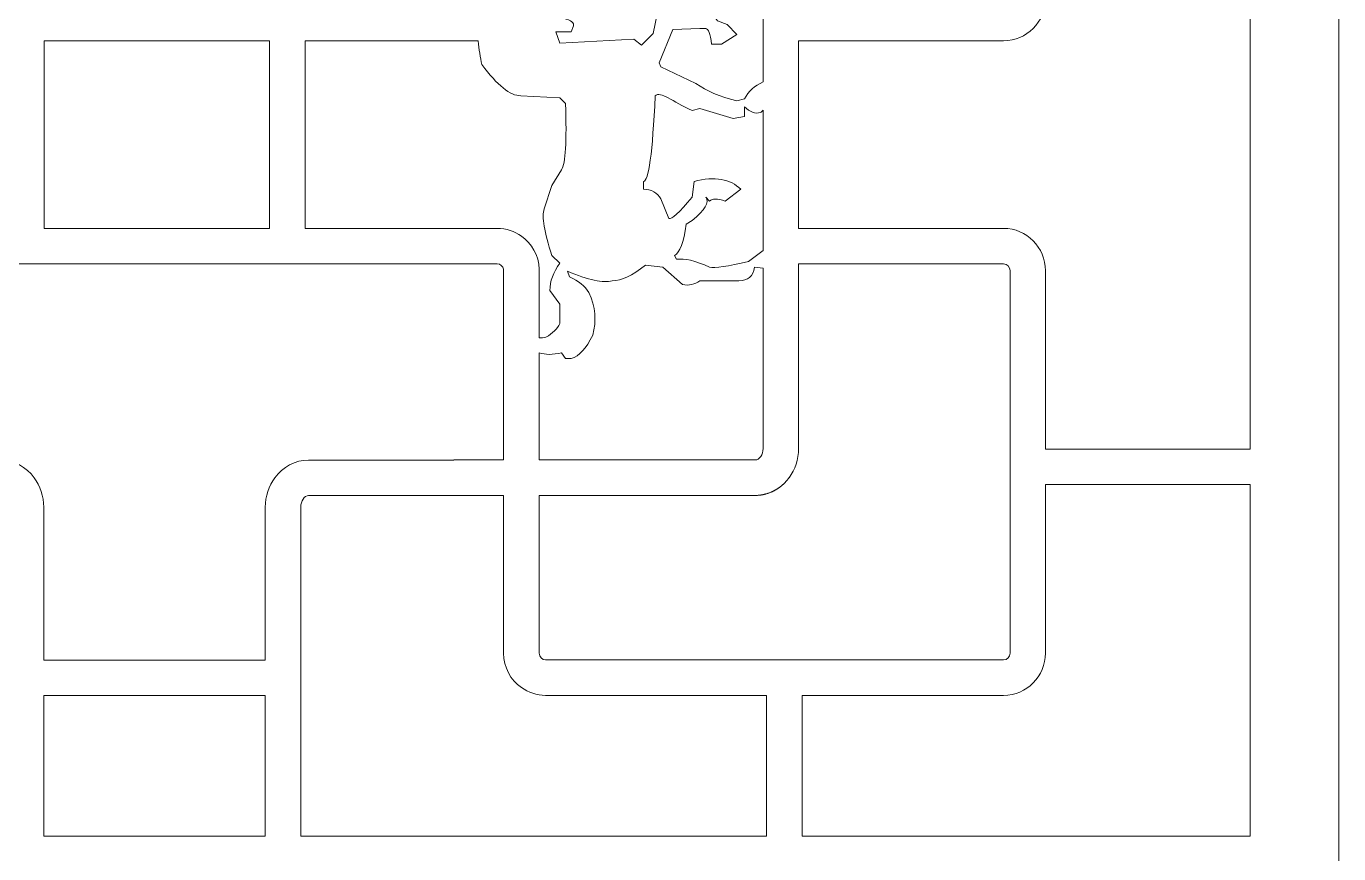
# Model space of a CAD drawing. Header units: centimetres. Extents: x -9.6 to 1.4, y -6.1 to 11.9.
# Drawn here: x -7.516 to -4.867, y -0.022 to 1.649 of the extents above; entities that cross this region are included whole.
import ezdxf

# ---------------------------------------------------------------- set-up
doc = ezdxf.new("R2010")
doc.units = ezdxf.units.CM
doc.header["$MEASUREMENT"] = 0
doc.layers.add('layer 1', color=7, linetype='Continuous')

msp = doc.modelspace()

# ---------------------------------------------------------------- linework, layer by layer
at = {"layer": 'layer 1', "color": 177, "lineweight": 9}
for points, knots in [([(-9.6444, -6.05124), (-9.6444, -6.05124), (-9.6444, 11.92325), (-9.6444, 11.92325), (-9.6444, 11.92325), (-9.6444, 11.92325), (-4.86713, 11.92325), (-4.86713, 11.92325), (-4.86713, 11.92325), (-4.86713, 11.92325), (-4.86713, -6.05124), (-4.86713, -6.05124), (-4.86713, -6.05124), (-4.86713, -6.05124), (-9.6444, -6.05124), (-9.6444, -6.05124)], [0, 0, 0, 0, 0.2, 0.2, 0.2, 0.2, 0.4, 0.4, 0.4, 0.4, 0.6, 0.6, 0.6, 0.6, 1, 1, 1, 1]), ([(-6.48106, 1.702), (-6.48106, 1.702), (-6.4436, 1.70516), (-6.4436, 1.70516), (-6.4436, 1.70516), (-6.4436, 1.70516), (-6.40829, 1.6972), (-6.40829, 1.6972), (-6.40829, 1.6972), (-6.40829, 1.6972), (-6.40418, 1.68937), (-6.40418, 1.68937), (-6.40418, 1.68937), (-6.40418, 1.68937), (-6.43166, 1.66561), (-6.43166, 1.66561), (-6.43166, 1.66561), (-6.41612, 1.66061), (-6.40958, 1.65547), (-6.41201, 1.65021), (-6.41201, 1.65021), (-6.41201, 1.65021), (-6.41625, 1.63814), (-6.41625, 1.63814), (-6.41625, 1.63814), (-6.41625, 1.63814), (-6.44745, 1.63814), (-6.44745, 1.63814), (-6.44745, 1.63814), (-6.44745, 1.63814), (-6.43949, 1.61477), (-6.43949, 1.61477), (-6.43949, 1.61477), (-6.43949, 1.61477), (-6.29016, 1.62273), (-6.29016, 1.62273), (-6.29016, 1.62273), (-6.29016, 1.62273), (-6.27476, 1.61066), (-6.27476, 1.61066), (-6.27476, 1.61066), (-6.27476, 1.61066), (-6.251, 1.63441), (-6.251, 1.63441), (-6.251, 1.63441), (-6.251, 1.63441), (-6.24317, 1.67358), (-6.24317, 1.67358), (-6.24317, 1.67358), (-6.24317, 1.67358), (-6.20362, 1.67358), (-6.20362, 1.67358), (-6.20362, 1.67358), (-6.20362, 1.67358), (-6.133, 1.67595), (-6.133, 1.67595), (-6.133, 1.67595), (-6.133, 1.67595), (-6.12132, 1.66016), (-6.12132, 1.66016), (-6.12132, 1.66016), (-6.12132, 1.66016), (-6.10167, 1.65258), (-6.10167, 1.65258), (-6.10167, 1.65258), (-6.10167, 1.65258), (-6.08216, 1.63268), (-6.08216, 1.63268), (-6.08216, 1.63268), (-6.08216, 1.63268), (-6.11336, 1.61304), (-6.11336, 1.61304), (-6.11336, 1.61304), (-6.11336, 1.61304), (-6.133, 1.61304), (-6.133, 1.61304), (-6.133, 1.61304), (-6.1357, 1.6341), (-6.13968, 1.64462), (-6.14495, 1.64462), (-6.14495, 1.64462), (-6.14495, 1.64462), (-6.15663, 1.64462), (-6.15663, 1.64462), (-6.15663, 1.64462), (-6.15663, 1.64462), (-6.21158, 1.64225), (-6.21158, 1.64225), (-6.21158, 1.64225), (-6.21158, 1.64225), (-6.23906, 1.57535), (-6.23906, 1.57535), (-6.23906, 1.57535), (-6.23906, 1.57535), (-6.23521, 1.56739), (-6.23521, 1.56739), (-6.23521, 1.56739), (-6.23521, 1.56739), (-6.16459, 1.53368), (-6.16459, 1.53368), (-6.16459, 1.53368), (-6.14353, 1.51815), (-6.11606, 1.50633), (-6.08216, 1.49837), (-6.08216, 1.49837), (-6.08216, 1.49837), (-6.06637, 1.50248), (-6.06637, 1.50248), (-6.06637, 1.50248), (-6.05862, 1.5176), (-6.04628, 1.52907), (-6.02913, 1.5369), (-6.02913, 1.5369), (-6.02913, 1.5369), (-6.02913, 2.02764), (-6.02913, 2.02764), (-6.02913, 2.02764), (-6.02913, 2.04046), (-6.03618, 2.05095), (-6.04479, 2.05095), (-6.04479, 2.05095), (-6.04479, 2.05095), (-6.48095, 2.05095), (-6.48095, 2.05095), (-6.48095, 2.05095), (-6.48095, 2.05095), (-6.48095, 1.88488), (-6.48095, 1.88488), (-6.48095, 1.88488), (-6.48095, 1.88488), (-6.481, 1.88488), (-6.481, 1.88488), (-6.481, 1.88488), (-6.481, 1.88488), (-6.481, 1.70496), (-6.481, 1.70496), (-6.481, 1.70496), (-6.481, 1.70398), (-6.48102, 1.70299), (-6.48106, 1.702)], [0, 0, 0, 0, 0.0277778, 0.0277778, 0.0277778, 0.0277778, 0.0555556, 0.0555556, 0.0555556, 0.0555556, 0.0833333, 0.0833333, 0.0833333, 0.0833333, 0.1111111, 0.1111111, 0.1111111, 0.1111111, 0.1388889, 0.1388889, 0.1388889, 0.1388889, 0.1666667, 0.1666667, 0.1666667, 0.1666667, 0.1944444, 0.1944444, 0.1944444, 0.1944444, 0.2222222, 0.2222222, 0.2222222, 0.2222222, 0.25, 0.25, 0.25, 0.25, 0.2777778, 0.2777778, 0.2777778, 0.2777778, 0.3055556, 0.3055556, 0.3055556, 0.3055556, 0.3333333, 0.3333333, 0.3333333, 0.3333333, 0.3611111, 0.3611111, 0.3611111, 0.3611111, 0.3888889, 0.3888889, 0.3888889, 0.3888889, 0.4166667, 0.4166667, 0.4166667, 0.4166667, 0.4444444, 0.4444444, 0.4444444, 0.4444444, 0.4722222, 0.4722222, 0.4722222, 0.4722222, 0.5, 0.5, 0.5, 0.5, 0.5277778, 0.5277778, 0.5277778, 0.5277778, 0.5555556, 0.5555556, 0.5555556, 0.5555556, 0.5833333, 0.5833333, 0.5833333, 0.5833333, 0.6111111, 0.6111111, 0.6111111, 0.6111111, 0.6388889, 0.6388889, 0.6388889, 0.6388889, 0.6666667, 0.6666667, 0.6666667, 0.6666667, 0.6944444, 0.6944444, 0.6944444, 0.6944444, 0.7222222, 0.7222222, 0.7222222, 0.7222222, 0.75, 0.75, 0.75, 0.75, 0.7777778, 0.7777778, 0.7777778, 0.7777778, 0.8055556, 0.8055556, 0.8055556, 0.8055556, 0.8333333, 0.8333333, 0.8333333, 0.8333333, 0.8611111, 0.8611111, 0.8611111, 0.8611111, 0.8888889, 0.8888889, 0.8888889, 0.8888889, 0.9166667, 0.9166667, 0.9166667, 0.9166667, 0.9444444, 0.9444444, 0.9444444, 0.9444444, 1, 1, 1, 1]), ([(-5.04627, 2.05289), (-5.04627, 2.05289), (-5.45904, 2.05289), (-5.45904, 2.05289), (-5.45904, 2.05289), (-5.45904, 2.05289), (-5.45904, 1.70496), (-5.45904, 1.70496), (-5.45904, 1.70496), (-5.45904, 1.65803), (-5.49708, 1.61963), (-5.54359, 1.61963), (-5.54359, 1.61963), (-5.54359, 1.61963), (-5.95747, 1.61963), (-5.95747, 1.61963), (-5.95747, 1.61963), (-5.95747, 1.61963), (-5.95747, 1.24097), (-5.95747, 1.24097), (-5.95747, 1.24097), (-5.95747, 1.24097), (-5.54359, 1.24097), (-5.54359, 1.24097), (-5.54359, 1.24097), (-5.49709, 1.24097), (-5.45904, 1.20257), (-5.45904, 1.15563), (-5.45904, 1.15563), (-5.45904, 1.15563), (-5.45904, 0.7952), (-5.45904, 0.7952), (-5.45904, 0.7952), (-5.45904, 0.7952), (-5.04627, 0.7952), (-5.04627, 0.7952), (-5.04627, 0.7952), (-5.04627, 0.7952), (-5.04627, 2.05289), (-5.04627, 2.05289)], [0, 0, 0, 0, 0.0909091, 0.0909091, 0.0909091, 0.0909091, 0.1818182, 0.1818182, 0.1818182, 0.1818182, 0.2727273, 0.2727273, 0.2727273, 0.2727273, 0.3636364, 0.3636364, 0.3636364, 0.3636364, 0.4545455, 0.4545455, 0.4545455, 0.4545455, 0.5454545, 0.5454545, 0.5454545, 0.5454545, 0.6363636, 0.6363636, 0.6363636, 0.6363636, 0.7272727, 0.7272727, 0.7272727, 0.7272727, 0.8181818, 0.8181818, 0.8181818, 0.8181818, 1, 1, 1, 1]), ([(-7.48005, 1.61963), (-7.48005, 1.61963), (-7.48005, 1.24097), (-7.48005, 1.24097), (-7.48005, 1.24097), (-7.48005, 1.24097), (-7.02508, 1.24097), (-7.02508, 1.24097), (-7.02508, 1.24097), (-7.02508, 1.24097), (-7.02508, 1.61963), (-7.02508, 1.61963), (-7.02508, 1.61963), (-7.02508, 1.61963), (-7.48005, 1.61963), (-7.48005, 1.61963)], [0, 0, 0, 0, 0.2, 0.2, 0.2, 0.2, 0.4, 0.4, 0.4, 0.4, 0.6, 0.6, 0.6, 0.6, 1, 1, 1, 1]), ([(-6.481, 1.01984), (-6.47665, 1.01954), (-6.4721, 1.01998), (-6.46735, 1.02118), (-6.46735, 1.02118), (-6.454, 1.02901), (-6.44476, 1.03813), (-6.43949, 1.04866), (-6.43949, 1.04866), (-6.43949, 1.04866), (-6.43949, 1.08782), (-6.43949, 1.08782), (-6.43949, 1.08782), (-6.43949, 1.08782), (-6.45939, 1.11568), (-6.45939, 1.11568), (-6.45939, 1.11568), (-6.45939, 1.13392), (-6.45284, 1.15228), (-6.43949, 1.17064), (-6.43949, 1.17064), (-6.43949, 1.17064), (-6.45528, 1.18643), (-6.45528, 1.18643), (-6.45528, 1.18643), (-6.47108, 1.23355), (-6.47634, 1.26488), (-6.47108, 1.28042), (-6.47108, 1.28042), (-6.47108, 1.28042), (-6.45528, 1.3278), (-6.45528, 1.3278), (-6.45528, 1.3278), (-6.45528, 1.3278), (-6.43577, 1.359), (-6.43577, 1.359), (-6.43577, 1.359), (-6.42794, 1.37235), (-6.42537, 1.41691), (-6.42781, 1.49292), (-6.42781, 1.49292), (-6.42781, 1.49292), (-6.43949, 1.5046), (-6.43949, 1.5046), (-6.43949, 1.5046), (-6.43949, 1.5046), (-6.5182, 1.50871), (-6.5182, 1.50871), (-6.5182, 1.50871), (-6.53926, 1.50871), (-6.56545, 1.52964), (-6.59678, 1.57163), (-6.59678, 1.57163), (-6.59998, 1.58635), (-6.60256, 1.60235), (-6.6045, 1.61963), (-6.6045, 1.61963), (-6.6045, 1.61963), (-6.95343, 1.61963), (-6.95343, 1.61963), (-6.95343, 1.61963), (-6.95343, 1.61963), (-6.95343, 1.24097), (-6.95343, 1.24097), (-6.95343, 1.24097), (-6.95343, 1.24097), (-6.56555, 1.24097), (-6.56555, 1.24097), (-6.56555, 1.24097), (-6.54753, 1.24097), (-6.53078, 1.2352), (-6.51702, 1.22539), (-6.51702, 1.22539), (-6.51702, 1.22539), (-6.51698, 1.22542), (-6.51698, 1.22542), (-6.51698, 1.22542), (-6.49604, 1.21053), (-6.48203, 1.1863), (-6.481, 1.15888), (-6.481, 1.15888), (-6.481, 1.15888), (-6.48106, 1.15862), (-6.48106, 1.15862), (-6.48106, 1.15862), (-6.48102, 1.15763), (-6.481, 1.15663), (-6.481, 1.15563), (-6.481, 1.15563), (-6.481, 1.15563), (-6.481, 1.01984), (-6.481, 1.01984)], [0, 0, 0, 0, 0.0416667, 0.0416667, 0.0416667, 0.0416667, 0.0833333, 0.0833333, 0.0833333, 0.0833333, 0.125, 0.125, 0.125, 0.125, 0.1666667, 0.1666667, 0.1666667, 0.1666667, 0.2083333, 0.2083333, 0.2083333, 0.2083333, 0.25, 0.25, 0.25, 0.25, 0.2916667, 0.2916667, 0.2916667, 0.2916667, 0.3333333, 0.3333333, 0.3333333, 0.3333333, 0.375, 0.375, 0.375, 0.375, 0.4166667, 0.4166667, 0.4166667, 0.4166667, 0.4583333, 0.4583333, 0.4583333, 0.4583333, 0.5, 0.5, 0.5, 0.5, 0.5416667, 0.5416667, 0.5416667, 0.5416667, 0.5833333, 0.5833333, 0.5833333, 0.5833333, 0.625, 0.625, 0.625, 0.625, 0.6666667, 0.6666667, 0.6666667, 0.6666667, 0.7083333, 0.7083333, 0.7083333, 0.7083333, 0.75, 0.75, 0.75, 0.75, 0.7916667, 0.7916667, 0.7916667, 0.7916667, 0.8333333, 0.8333333, 0.8333333, 0.8333333, 0.875, 0.875, 0.875, 0.875, 0.9166667, 0.9166667, 0.9166667, 0.9166667, 1, 1, 1, 1]), ([(-6.02913, 1.47975), (-6.03066, 1.47744), (-6.03253, 1.47585), (-6.03478, 1.475), (-6.03478, 1.475), (-6.04494, 1.47116), (-6.05584, 1.47616), (-6.06637, 1.48669), (-6.06637, 1.48669), (-6.06637, 1.48669), (-6.06637, 1.46717), (-6.06637, 1.46717), (-6.06637, 1.46717), (-6.06637, 1.46717), (-6.08973, 1.46306), (-6.08973, 1.46306), (-6.08973, 1.46306), (-6.08973, 1.46306), (-6.15663, 1.48297), (-6.15663, 1.48297), (-6.15663, 1.48297), (-6.15663, 1.48297), (-6.17242, 1.47886), (-6.17242, 1.47886), (-6.17242, 1.47886), (-6.21184, 1.49709), (-6.23662, 1.51898), (-6.24689, 1.50871), (-6.24689, 1.50871), (-6.25216, 1.39341), (-6.26012, 1.33576), (-6.27065, 1.33576), (-6.27065, 1.33576), (-6.27065, 1.33576), (-6.27065, 1.31997), (-6.27065, 1.31997), (-6.27065, 1.31997), (-6.25485, 1.31997), (-6.24304, 1.31342), (-6.23521, 1.30032), (-6.23521, 1.30032), (-6.23521, 1.30032), (-6.21942, 1.2609), (-6.21942, 1.2609), (-6.21942, 1.2609), (-6.21415, 1.25833), (-6.19849, 1.27271), (-6.17242, 1.30417), (-6.17242, 1.30417), (-6.17242, 1.30417), (-6.16831, 1.33576), (-6.16831, 1.33576), (-6.16831, 1.33576), (-6.12646, 1.34629), (-6.09513, 1.34102), (-6.0742, 1.31997), (-6.0742, 1.31997), (-6.0742, 1.31997), (-6.10553, 1.29621), (-6.10553, 1.29621), (-6.10553, 1.29621), (-6.12132, 1.30148), (-6.13185, 1.30148), (-6.13711, 1.29621), (-6.13711, 1.29621), (-6.13711, 1.29621), (-6.14495, 1.30417), (-6.14495, 1.30417), (-6.14495, 1.30417), (-6.13699, 1.29364), (-6.1461, 1.27785), (-6.17242, 1.25705), (-6.17242, 1.25705), (-6.17242, 1.25705), (-6.18411, 1.24922), (-6.18411, 1.24922), (-6.18411, 1.24922), (-6.18937, 1.21262), (-6.19733, 1.19169), (-6.20786, 1.18643), (-6.20786, 1.18643), (-6.20786, 1.18643), (-6.20362, 1.17847), (-6.20362, 1.17847), (-6.20362, 1.17847), (-6.18809, 1.18104), (-6.16587, 1.17577), (-6.13711, 1.16268), (-6.13711, 1.16268), (-6.12658, 1.16011), (-6.10039, 1.16409), (-6.0584, 1.17436), (-6.0584, 1.17436), (-6.0584, 1.17436), (-6.02913, 1.19618), (-6.02913, 1.19618), (-6.02913, 1.19618), (-6.02913, 1.19618), (-6.02913, 1.47975), (-6.02913, 1.47975)], [0, 0, 0, 0, 0.0384615, 0.0384615, 0.0384615, 0.0384615, 0.0769231, 0.0769231, 0.0769231, 0.0769231, 0.1153846, 0.1153846, 0.1153846, 0.1153846, 0.1538462, 0.1538462, 0.1538462, 0.1538462, 0.1923077, 0.1923077, 0.1923077, 0.1923077, 0.2307692, 0.2307692, 0.2307692, 0.2307692, 0.2692308, 0.2692308, 0.2692308, 0.2692308, 0.3076923, 0.3076923, 0.3076923, 0.3076923, 0.3461538, 0.3461538, 0.3461538, 0.3461538, 0.3846154, 0.3846154, 0.3846154, 0.3846154, 0.4230769, 0.4230769, 0.4230769, 0.4230769, 0.4615385, 0.4615385, 0.4615385, 0.4615385, 0.5, 0.5, 0.5, 0.5, 0.5384615, 0.5384615, 0.5384615, 0.5384615, 0.5769231, 0.5769231, 0.5769231, 0.5769231, 0.6153846, 0.6153846, 0.6153846, 0.6153846, 0.6538462, 0.6538462, 0.6538462, 0.6538462, 0.6923077, 0.6923077, 0.6923077, 0.6923077, 0.7307692, 0.7307692, 0.7307692, 0.7307692, 0.7692308, 0.7692308, 0.7692308, 0.7692308, 0.8076923, 0.8076923, 0.8076923, 0.8076923, 0.8461538, 0.8461538, 0.8461538, 0.8461538, 0.8846154, 0.8846154, 0.8846154, 0.8846154, 0.9230769, 0.9230769, 0.9230769, 0.9230769, 1, 1, 1, 1]), ([(-7.03385, 0.36915), (-7.03385, 0.36915), (-7.03385, 0.678), (-7.03385, 0.678), (-7.03385, 0.678), (-7.03385, 0.70042), (-7.02661, 0.72109), (-7.01454, 0.73738), (-7.01454, 0.73738), (-7.01454, 0.73738), (-7.01465, 0.73752), (-7.01465, 0.73752), (-7.01465, 0.73752), (-6.99861, 0.75926), (-6.974, 0.77325), (-6.94653, 0.77325), (-6.94653, 0.77325), (-6.94653, 0.77325), (-6.6535, 0.77325), (-6.6535, 0.77325), (-6.6535, 0.77325), (-6.6535, 0.77325), (-6.6535, 0.77345), (-6.6535, 0.77345), (-6.6535, 0.77345), (-6.6535, 0.77345), (-6.55303, 0.77345), (-6.55303, 0.77345), (-6.55303, 0.77345), (-6.55303, 0.77345), (-6.55303, 1.15563), (-6.55303, 1.15563), (-6.55303, 1.15563), (-6.55303, 1.15663), (-6.55301, 1.15763), (-6.55298, 1.15862), (-6.55298, 1.15862), (-6.55427, 1.16471), (-6.55944, 1.16931), (-6.56555, 1.16931), (-6.56555, 1.16931), (-6.56555, 1.16931), (-7.97234, 1.16931), (-7.97234, 1.16931), (-7.97234, 1.16931), (-7.97837, 1.16931), (-7.98348, 1.16485), (-7.98487, 1.15888), (-7.98487, 1.15888), (-7.98487, 1.15888), (-7.98487, 1.15888), (-7.98487, 1.15888), (-7.98487, 1.15888), (-7.98487, 1.15888), (-7.98487, 1.15887), (-7.98487, 1.15887), (-7.98487, 1.15887), (-7.98487, 1.15887), (-7.98489, 1.15878), (-7.98489, 1.15878), (-7.98489, 1.15878), (-7.98489, 1.15878), (-7.9849, 1.15873), (-7.9849, 1.15873), (-7.9849, 1.15873), (-7.9849, 1.15873), (-7.9849, 1.15871), (-7.9849, 1.15871), (-7.9849, 1.15871), (-7.9849, 1.15871), (-7.98491, 1.15868), (-7.98491, 1.15868), (-7.98491, 1.15868), (-7.98491, 1.15868), (-7.98497, 1.15838), (-7.98497, 1.15838), (-7.98497, 1.15838), (-7.98497, 1.15838), (-7.98497, 1.15838), (-7.98497, 1.15838), (-7.98497, 1.15838), (-7.98497, 1.15838), (-7.98503, 1.15809), (-7.98503, 1.15809), (-7.98503, 1.15809), (-7.98503, 1.15809), (-7.98503, 1.15805), (-7.98503, 1.15805), (-7.98503, 1.15805), (-7.98503, 1.15805), (-7.98503, 1.15804), (-7.98503, 1.15804), (-7.98503, 1.15804), (-7.98503, 1.15804), (-7.98508, 1.15774), (-7.98508, 1.15774), (-7.98508, 1.15774), (-7.98508, 1.15774), (-7.98509, 1.15771), (-7.98509, 1.15771), (-7.98509, 1.15771), (-7.98509, 1.15771), (-7.98509, 1.15769), (-7.98509, 1.15769), (-7.98509, 1.15769), (-7.98509, 1.15769), (-7.9851, 1.15763), (-7.9851, 1.15763), (-7.9851, 1.15763), (-7.98517, 1.1571), (-7.98522, 1.15655), (-7.98523, 1.156), (-7.98523, 1.156), (-7.98523, 1.156), (-7.98523, 1.15599), (-7.98523, 1.15599), (-7.98523, 1.15599), (-7.98523, 1.15599), (-7.98523, 1.15563), (-7.98523, 1.15563), (-7.98523, 1.15563), (-7.98523, 1.15563), (-7.98523, 0.94163), (-7.98523, 0.94163), (-7.98523, 0.94163), (-7.98523, 0.94163), (-7.9848, 0.94163), (-7.9848, 0.94163), (-7.9848, 0.94163), (-7.9848, 0.94163), (-7.9848, 0.77345), (-7.9848, 0.77345), (-7.9848, 0.77345), (-7.9848, 0.77345), (-7.86145, 0.77345), (-7.86145, 0.77345), (-7.86145, 0.77345), (-7.86145, 0.77345), (-7.86145, 0.77325), (-7.86145, 0.77325), (-7.86145, 0.77325), (-7.86145, 0.77325), (-7.56843, 0.77325), (-7.56843, 0.77325), (-7.56843, 0.77325), (-7.54096, 0.77325), (-7.51635, 0.75926), (-7.50031, 0.73752), (-7.50031, 0.73752), (-7.50031, 0.73752), (-7.50041, 0.73738), (-7.50041, 0.73738), (-7.50041, 0.73738), (-7.48835, 0.72109), (-7.48111, 0.70041), (-7.48111, 0.678), (-7.48111, 0.678), (-7.48111, 0.678), (-7.48111, 0.36915), (-7.48111, 0.36915), (-7.48111, 0.36915), (-7.48111, 0.36915), (-7.03385, 0.36915), (-7.03385, 0.36915)], [0, 0, 0, 0, 0.0238095, 0.0238095, 0.0238095, 0.0238095, 0.047619, 0.047619, 0.047619, 0.047619, 0.0714286, 0.0714286, 0.0714286, 0.0714286, 0.0952381, 0.0952381, 0.0952381, 0.0952381, 0.1190476, 0.1190476, 0.1190476, 0.1190476, 0.1428571, 0.1428571, 0.1428571, 0.1428571, 0.1666667, 0.1666667, 0.1666667, 0.1666667, 0.1904762, 0.1904762, 0.1904762, 0.1904762, 0.2142857, 0.2142857, 0.2142857, 0.2142857, 0.2380952, 0.2380952, 0.2380952, 0.2380952, 0.2619048, 0.2619048, 0.2619048, 0.2619048, 0.2857143, 0.2857143, 0.2857143, 0.2857143, 0.3095238, 0.3095238, 0.3095238, 0.3095238, 0.3333333, 0.3333333, 0.3333333, 0.3333333, 0.3571429, 0.3571429, 0.3571429, 0.3571429, 0.3809524, 0.3809524, 0.3809524, 0.3809524, 0.4047619, 0.4047619, 0.4047619, 0.4047619, 0.4285714, 0.4285714, 0.4285714, 0.4285714, 0.452381, 0.452381, 0.452381, 0.452381, 0.4761905, 0.4761905, 0.4761905, 0.4761905, 0.5, 0.5, 0.5, 0.5, 0.5238095, 0.5238095, 0.5238095, 0.5238095, 0.547619, 0.547619, 0.547619, 0.547619, 0.5714286, 0.5714286, 0.5714286, 0.5714286, 0.5952381, 0.5952381, 0.5952381, 0.5952381, 0.6190476, 0.6190476, 0.6190476, 0.6190476, 0.6428571, 0.6428571, 0.6428571, 0.6428571, 0.6666667, 0.6666667, 0.6666667, 0.6666667, 0.6904762, 0.6904762, 0.6904762, 0.6904762, 0.7142857, 0.7142857, 0.7142857, 0.7142857, 0.7380952, 0.7380952, 0.7380952, 0.7380952, 0.7619048, 0.7619048, 0.7619048, 0.7619048, 0.7857143, 0.7857143, 0.7857143, 0.7857143, 0.8095238, 0.8095238, 0.8095238, 0.8095238, 0.8333333, 0.8333333, 0.8333333, 0.8333333, 0.8571429, 0.8571429, 0.8571429, 0.8571429, 0.8809524, 0.8809524, 0.8809524, 0.8809524, 0.9047619, 0.9047619, 0.9047619, 0.9047619, 0.9285714, 0.9285714, 0.9285714, 0.9285714, 0.952381, 0.952381, 0.952381, 0.952381, 1, 1, 1, 1]), ([(-6.02913, 1.16033), (-6.02913, 1.16033), (-6.04646, 1.16268), (-6.04646, 1.16268), (-6.04646, 1.16268), (-6.04916, 1.14432), (-6.05969, 1.1352), (-6.07805, 1.1352), (-6.07805, 1.1352), (-6.07805, 1.1352), (-6.15663, 1.1352), (-6.15663, 1.1352), (-6.15663, 1.1352), (-6.16716, 1.1275), (-6.17897, 1.1248), (-6.19194, 1.12737), (-6.19194, 1.12737), (-6.19194, 1.12737), (-6.23149, 1.16268), (-6.23149, 1.16268), (-6.23149, 1.16268), (-6.23149, 1.16268), (-6.26679, 1.1664), (-6.26679, 1.1664), (-6.26679, 1.1664), (-6.29299, 1.1456), (-6.31507, 1.1352), (-6.33343, 1.1352), (-6.33343, 1.1352), (-6.3518, 1.12994), (-6.38197, 1.13648), (-6.42408, 1.15472), (-6.42408, 1.15472), (-6.42408, 1.15472), (-6.41997, 1.14316), (-6.41997, 1.14316), (-6.41997, 1.14316), (-6.40161, 1.13507), (-6.38865, 1.12454), (-6.38081, 1.11157), (-6.38081, 1.11157), (-6.36759, 1.08268), (-6.36489, 1.05379), (-6.37298, 1.02503), (-6.37298, 1.02503), (-6.38595, 0.99897), (-6.40046, 0.9833), (-6.41625, 0.97804), (-6.41625, 0.97804), (-6.41625, 0.97804), (-6.42781, 0.97804), (-6.42781, 0.97804), (-6.42781, 0.97804), (-6.42781, 0.97804), (-6.43577, 0.9896), (-6.43577, 0.9896), (-6.43577, 0.9896), (-6.45369, 0.98559), (-6.46876, 0.98558), (-6.481, 0.98956), (-6.481, 0.98956), (-6.481, 0.98956), (-6.481, 0.97572), (-6.481, 0.97572), (-6.481, 0.97572), (-6.481, 0.97572), (-6.48095, 0.97572), (-6.48095, 0.97572), (-6.48095, 0.97572), (-6.48095, 0.97572), (-6.48095, 0.77345), (-6.48095, 0.77345), (-6.48095, 0.77345), (-6.48095, 0.77345), (-6.04479, 0.77345), (-6.04479, 0.77345), (-6.04479, 0.77345), (-6.03618, 0.77345), (-6.02913, 0.78394), (-6.02913, 0.79677), (-6.02913, 0.79677), (-6.02913, 0.79677), (-6.02913, 1.16033), (-6.02913, 1.16033)], [0, 0, 0, 0, 0.0454545, 0.0454545, 0.0454545, 0.0454545, 0.0909091, 0.0909091, 0.0909091, 0.0909091, 0.1363636, 0.1363636, 0.1363636, 0.1363636, 0.1818182, 0.1818182, 0.1818182, 0.1818182, 0.2272727, 0.2272727, 0.2272727, 0.2272727, 0.2727273, 0.2727273, 0.2727273, 0.2727273, 0.3181818, 0.3181818, 0.3181818, 0.3181818, 0.3636364, 0.3636364, 0.3636364, 0.3636364, 0.4090909, 0.4090909, 0.4090909, 0.4090909, 0.4545455, 0.4545455, 0.4545455, 0.4545455, 0.5, 0.5, 0.5, 0.5, 0.5454545, 0.5454545, 0.5454545, 0.5454545, 0.5909091, 0.5909091, 0.5909091, 0.5909091, 0.6363636, 0.6363636, 0.6363636, 0.6363636, 0.6818182, 0.6818182, 0.6818182, 0.6818182, 0.7272727, 0.7272727, 0.7272727, 0.7272727, 0.7727273, 0.7727273, 0.7727273, 0.7727273, 0.8181818, 0.8181818, 0.8181818, 0.8181818, 0.8636364, 0.8636364, 0.8636364, 0.8636364, 0.9090909, 0.9090909, 0.9090909, 0.9090909, 1, 1, 1, 1]), ([(-6.48095, 0.70131), (-6.48095, 0.70131), (-6.48095, 0.38338), (-6.48095, 0.38338), (-6.48095, 0.38338), (-6.48095, 0.37586), (-6.47514, 0.3697), (-6.46805, 0.3697), (-6.46805, 0.3697), (-6.46805, 0.3697), (-5.54359, 0.3697), (-5.54359, 0.3697), (-5.54359, 0.3697), (-5.5365, 0.3697), (-5.5307, 0.37585), (-5.5307, 0.38338), (-5.5307, 0.38338), (-5.5307, 0.38338), (-5.5307, 1.15563), (-5.5307, 1.15563), (-5.5307, 1.15563), (-5.5307, 1.16316), (-5.5365, 1.16931), (-5.54359, 1.16931), (-5.54359, 1.16931), (-5.54359, 1.16931), (-5.95747, 1.16931), (-5.95747, 1.16931), (-5.95747, 1.16931), (-5.95747, 1.16931), (-5.95747, 0.79677), (-5.95747, 0.79677), (-5.95747, 0.79677), (-5.95747, 0.77441), (-5.96468, 0.75379), (-5.97668, 0.73752), (-5.97668, 0.73752), (-5.97668, 0.73752), (-5.97668, 0.73752), (-5.97668, 0.73752), (-5.97668, 0.73752), (-5.97668, 0.73752), (-5.97687, 0.73726), (-5.97687, 0.73726), (-5.97687, 0.73726), (-5.97728, 0.73671), (-5.9777, 0.73616), (-5.97812, 0.73562), (-5.97812, 0.73562), (-5.97812, 0.73562), (-5.97828, 0.73542), (-5.97828, 0.73542), (-5.97828, 0.73542), (-5.97877, 0.73478), (-5.97927, 0.73416), (-5.97978, 0.73354), (-5.97978, 0.73354), (-5.97978, 0.73354), (-5.97978, 0.73354), (-5.97978, 0.73354), (-5.97978, 0.73354), (-5.98192, 0.73094), (-5.98418, 0.72848), (-5.98656, 0.72615), (-5.98656, 0.72615), (-5.98656, 0.72615), (-5.98658, 0.72614), (-5.98658, 0.72614), (-5.98658, 0.72614), (-5.98712, 0.72561), (-5.98766, 0.72509), (-5.98821, 0.72458), (-5.98821, 0.72458), (-5.98821, 0.72458), (-5.98869, 0.72414), (-5.98869, 0.72414), (-5.98869, 0.72414), (-5.98908, 0.72378), (-5.98947, 0.72343), (-5.98987, 0.72308), (-5.98987, 0.72308), (-5.98987, 0.72308), (-5.99051, 0.72251), (-5.99051, 0.72251), (-5.99051, 0.72251), (-5.99083, 0.72224), (-5.99115, 0.72197), (-5.99147, 0.72169), (-5.99147, 0.72169), (-5.99174, 0.72147), (-5.992, 0.72125), (-5.99227, 0.72103), (-5.99227, 0.72103), (-5.9925, 0.72084), (-5.99274, 0.72065), (-5.99297, 0.72046), (-5.99297, 0.72046), (-5.99334, 0.72016), (-5.99372, 0.71986), (-5.99409, 0.71957), (-5.99409, 0.71957), (-5.99432, 0.71939), (-5.99455, 0.71921), (-5.99478, 0.71904), (-5.99478, 0.71904), (-5.99478, 0.71904), (-5.99545, 0.71853), (-5.99545, 0.71853), (-5.99545, 0.71853), (-5.99586, 0.71822), (-5.99626, 0.71793), (-5.99667, 0.71763), (-5.99667, 0.71763), (-5.99667, 0.71763), (-5.99734, 0.71715), (-5.99734, 0.71715), (-5.99734, 0.71715), (-5.99734, 0.71715), (-5.99801, 0.71668), (-5.99801, 0.71668), (-5.99801, 0.71668), (-5.9984, 0.7164), (-5.9988, 0.71613), (-5.9992, 0.71587), (-5.9992, 0.71587), (-5.99945, 0.7157), (-5.9997, 0.71553), (-5.99995, 0.71537), (-5.99995, 0.71537), (-6.00035, 0.71511), (-6.00076, 0.71484), (-6.00116, 0.71459), (-6.00116, 0.71459), (-6.00116, 0.71459), (-6.0018, 0.71419), (-6.0018, 0.71419), (-6.0018, 0.71419), (-6.00213, 0.71399), (-6.00246, 0.71379), (-6.00279, 0.71359), (-6.00279, 0.71359), (-6.00309, 0.7134), (-6.0034, 0.71322), (-6.00371, 0.71304), (-6.00371, 0.71304), (-6.00407, 0.71283), (-6.00444, 0.71262), (-6.0048, 0.71241), (-6.0048, 0.71241), (-6.0048, 0.71241), (-6.0053, 0.71213), (-6.0053, 0.71213), (-6.0053, 0.71213), (-6.00578, 0.71186), (-6.00628, 0.71159), (-6.00677, 0.71133), (-6.00677, 0.71133), (-6.00677, 0.71133), (-6.0073, 0.71106), (-6.0073, 0.71106), (-6.0073, 0.71106), (-6.00777, 0.71081), (-6.00825, 0.71057), (-6.00872, 0.71033), (-6.00872, 0.71033), (-6.00894, 0.71022), (-6.00916, 0.71012), (-6.00937, 0.71001), (-6.00937, 0.71001), (-6.00973, 0.70984), (-6.01008, 0.70967), (-6.01044, 0.7095), (-6.01044, 0.7095), (-6.01073, 0.70936), (-6.01102, 0.70923), (-6.01131, 0.7091), (-6.01131, 0.7091), (-6.01171, 0.70892), (-6.0121, 0.70874), (-6.0125, 0.70857), (-6.0125, 0.70857), (-6.0125, 0.70857), (-6.01302, 0.70834), (-6.01302, 0.70834), (-6.01302, 0.70834), (-6.01353, 0.70812), (-6.01405, 0.70791), (-6.01456, 0.7077), (-6.01456, 0.7077), (-6.01456, 0.7077), (-6.01509, 0.70749), (-6.01509, 0.70749), (-6.01509, 0.70749), (-6.01562, 0.70727), (-6.01617, 0.70707), (-6.01671, 0.70686), (-6.01671, 0.70686), (-6.01671, 0.70686), (-6.01714, 0.7067), (-6.01714, 0.7067), (-6.01714, 0.7067), (-6.01762, 0.70653), (-6.01809, 0.70636), (-6.01857, 0.7062), (-6.01857, 0.7062), (-6.01857, 0.7062), (-6.01923, 0.70597), (-6.01923, 0.70597), (-6.01923, 0.70597), (-6.01972, 0.70581), (-6.02021, 0.70565), (-6.02071, 0.70549), (-6.02071, 0.70549), (-6.02071, 0.70549), (-6.02109, 0.70537), (-6.02109, 0.70537), (-6.02109, 0.70537), (-6.02166, 0.7052), (-6.02223, 0.70503), (-6.02281, 0.70486), (-6.02281, 0.70486), (-6.02281, 0.70486), (-6.02325, 0.70474), (-6.02325, 0.70474), (-6.02325, 0.70474), (-6.02384, 0.70457), (-6.02443, 0.70442), (-6.02503, 0.70426), (-6.02503, 0.70426), (-6.02503, 0.70426), (-6.02536, 0.70418), (-6.02536, 0.70418), (-6.02536, 0.70418), (-6.02592, 0.70404), (-6.02648, 0.70391), (-6.02705, 0.70378), (-6.02705, 0.70378), (-6.02705, 0.70378), (-6.02748, 0.70368), (-6.02748, 0.70368), (-6.02748, 0.70368), (-6.02802, 0.70356), (-6.02857, 0.70345), (-6.02912, 0.70334), (-6.02912, 0.70334), (-6.02912, 0.70334), (-6.02952, 0.70326), (-6.02952, 0.70326), (-6.02952, 0.70326), (-6.03012, 0.70314), (-6.03072, 0.70303), (-6.03132, 0.70293), (-6.03132, 0.70293), (-6.03132, 0.70293), (-6.03173, 0.70286), (-6.03173, 0.70286), (-6.03173, 0.70286), (-6.03236, 0.70276), (-6.03298, 0.70266), (-6.03361, 0.70257), (-6.03361, 0.70257), (-6.03361, 0.70257), (-6.03387, 0.70254), (-6.03387, 0.70254), (-6.03387, 0.70254), (-6.03453, 0.70245), (-6.03519, 0.70236), (-6.03585, 0.70229), (-6.03585, 0.70229), (-6.03585, 0.70229), (-6.03589, 0.70229), (-6.03589, 0.70229), (-6.03589, 0.70229), (-6.03589, 0.70229), (-6.0359, 0.70228), (-6.0359, 0.70228), (-6.0359, 0.70228), (-6.0359, 0.70228), (-6.03596, 0.70228), (-6.03596, 0.70228), (-6.03596, 0.70228), (-6.03659, 0.70221), (-6.03723, 0.70215), (-6.03786, 0.70209), (-6.03786, 0.70209), (-6.03786, 0.70209), (-6.03824, 0.70206), (-6.03824, 0.70206), (-6.03824, 0.70206), (-6.03886, 0.70201), (-6.03949, 0.70197), (-6.04012, 0.70193), (-6.04012, 0.70193), (-6.04012, 0.70193), (-6.04052, 0.70191), (-6.04052, 0.70191), (-6.04052, 0.70191), (-6.04116, 0.70187), (-6.0418, 0.70185), (-6.04244, 0.70183), (-6.04244, 0.70183), (-6.04244, 0.70183), (-6.04274, 0.70182), (-6.04274, 0.70182), (-6.04274, 0.70182), (-6.04342, 0.7018), (-6.04411, 0.70179), (-6.04479, 0.70179), (-6.04479, 0.70179), (-6.04479, 0.70179), (-6.46262, 0.70179), (-6.46262, 0.70179), (-6.46262, 0.70179), (-6.46262, 0.70179), (-6.46262, 0.70131), (-6.46262, 0.70131), (-6.46262, 0.70131), (-6.46262, 0.70131), (-6.48095, 0.70131), (-6.48095, 0.70131)], [0, 0, 0, 0, 0.0123457, 0.0123457, 0.0123457, 0.0123457, 0.0246914, 0.0246914, 0.0246914, 0.0246914, 0.037037, 0.037037, 0.037037, 0.037037, 0.0493827, 0.0493827, 0.0493827, 0.0493827, 0.0617284, 0.0617284, 0.0617284, 0.0617284, 0.0740741, 0.0740741, 0.0740741, 0.0740741, 0.0864198, 0.0864198, 0.0864198, 0.0864198, 0.0987654, 0.0987654, 0.0987654, 0.0987654, 0.1111111, 0.1111111, 0.1111111, 0.1111111, 0.1234568, 0.1234568, 0.1234568, 0.1234568, 0.1358025, 0.1358025, 0.1358025, 0.1358025, 0.1481481, 0.1481481, 0.1481481, 0.1481481, 0.1604938, 0.1604938, 0.1604938, 0.1604938, 0.1728395, 0.1728395, 0.1728395, 0.1728395, 0.1851852, 0.1851852, 0.1851852, 0.1851852, 0.1975309, 0.1975309, 0.1975309, 0.1975309, 0.2098765, 0.2098765, 0.2098765, 0.2098765, 0.2222222, 0.2222222, 0.2222222, 0.2222222, 0.2345679, 0.2345679, 0.2345679, 0.2345679, 0.2469136, 0.2469136, 0.2469136, 0.2469136, 0.2592593, 0.2592593, 0.2592593, 0.2592593, 0.2716049, 0.2716049, 0.2716049, 0.2716049, 0.2839506, 0.2839506, 0.2839506, 0.2839506, 0.2962963, 0.2962963, 0.2962963, 0.2962963, 0.308642, 0.308642, 0.308642, 0.308642, 0.3209877, 0.3209877, 0.3209877, 0.3209877, 0.3333333, 0.3333333, 0.3333333, 0.3333333, 0.345679, 0.345679, 0.345679, 0.345679, 0.3580247, 0.3580247, 0.3580247, 0.3580247, 0.3703704, 0.3703704, 0.3703704, 0.3703704, 0.382716, 0.382716, 0.382716, 0.382716, 0.3950617, 0.3950617, 0.3950617, 0.3950617, 0.4074074, 0.4074074, 0.4074074, 0.4074074, 0.4197531, 0.4197531, 0.4197531, 0.4197531, 0.4320988, 0.4320988, 0.4320988, 0.4320988, 0.4444444, 0.4444444, 0.4444444, 0.4444444, 0.4567901, 0.4567901, 0.4567901, 0.4567901, 0.4691358, 0.4691358, 0.4691358, 0.4691358, 0.4814815, 0.4814815, 0.4814815, 0.4814815, 0.4938272, 0.4938272, 0.4938272, 0.4938272, 0.5061728, 0.5061728, 0.5061728, 0.5061728, 0.5185185, 0.5185185, 0.5185185, 0.5185185, 0.5308642, 0.5308642, 0.5308642, 0.5308642, 0.5432099, 0.5432099, 0.5432099, 0.5432099, 0.5555556, 0.5555556, 0.5555556, 0.5555556, 0.5679012, 0.5679012, 0.5679012, 0.5679012, 0.5802469, 0.5802469, 0.5802469, 0.5802469, 0.5925926, 0.5925926, 0.5925926, 0.5925926, 0.6049383, 0.6049383, 0.6049383, 0.6049383, 0.617284, 0.617284, 0.617284, 0.617284, 0.6296296, 0.6296296, 0.6296296, 0.6296296, 0.6419753, 0.6419753, 0.6419753, 0.6419753, 0.654321, 0.654321, 0.654321, 0.654321, 0.6666667, 0.6666667, 0.6666667, 0.6666667, 0.6790123, 0.6790123, 0.6790123, 0.6790123, 0.691358, 0.691358, 0.691358, 0.691358, 0.7037037, 0.7037037, 0.7037037, 0.7037037, 0.7160494, 0.7160494, 0.7160494, 0.7160494, 0.7283951, 0.7283951, 0.7283951, 0.7283951, 0.7407407, 0.7407407, 0.7407407, 0.7407407, 0.7530864, 0.7530864, 0.7530864, 0.7530864, 0.7654321, 0.7654321, 0.7654321, 0.7654321, 0.7777778, 0.7777778, 0.7777778, 0.7777778, 0.7901235, 0.7901235, 0.7901235, 0.7901235, 0.8024691, 0.8024691, 0.8024691, 0.8024691, 0.8148148, 0.8148148, 0.8148148, 0.8148148, 0.8271605, 0.8271605, 0.8271605, 0.8271605, 0.8395062, 0.8395062, 0.8395062, 0.8395062, 0.8518519, 0.8518519, 0.8518519, 0.8518519, 0.8641975, 0.8641975, 0.8641975, 0.8641975, 0.8765432, 0.8765432, 0.8765432, 0.8765432, 0.8888889, 0.8888889, 0.8888889, 0.8888889, 0.9012346, 0.9012346, 0.9012346, 0.9012346, 0.9135802, 0.9135802, 0.9135802, 0.9135802, 0.9259259, 0.9259259, 0.9259259, 0.9259259, 0.9382716, 0.9382716, 0.9382716, 0.9382716, 0.9506173, 0.9506173, 0.9506173, 0.9506173, 0.962963, 0.962963, 0.962963, 0.962963, 0.9753086, 0.9753086, 0.9753086, 0.9753086, 1, 1, 1, 1]), ([(-5.04627, 0.72354), (-5.04627, 0.72354), (-5.45904, 0.72354), (-5.45904, 0.72354), (-5.45904, 0.72354), (-5.45904, 0.72354), (-5.45904, 0.38338), (-5.45904, 0.38338), (-5.45904, 0.38338), (-5.45904, 0.33645), (-5.49708, 0.29804), (-5.54359, 0.29804), (-5.54359, 0.29804), (-5.54359, 0.29804), (-5.95048, 0.29804), (-5.95048, 0.29804), (-5.95048, 0.29804), (-5.95048, 0.29804), (-5.95048, 0.01391), (-5.95048, 0.01391), (-5.95048, 0.01391), (-5.95048, 0.01391), (-5.04627, 0.01391), (-5.04627, 0.01391), (-5.04627, 0.01391), (-5.04627, 0.01391), (-5.04627, 0.72354), (-5.04627, 0.72354)], [0, 0, 0, 0, 0.125, 0.125, 0.125, 0.125, 0.25, 0.25, 0.25, 0.25, 0.375, 0.375, 0.375, 0.375, 0.5, 0.5, 0.5, 0.5, 0.625, 0.625, 0.625, 0.625, 0.75, 0.75, 0.75, 0.75, 1, 1, 1, 1]), ([(-6.02214, 0.01391), (-6.02214, 0.01391), (-6.02214, 0.29804), (-6.02214, 0.29804), (-6.02214, 0.29804), (-6.02214, 0.29804), (-6.46805, 0.29804), (-6.46805, 0.29804), (-6.46805, 0.29804), (-6.48616, 0.29804), (-6.50298, 0.30386), (-6.51677, 0.31374), (-6.51677, 0.31374), (-6.51677, 0.31374), (-6.51698, 0.31359), (-6.51698, 0.31359), (-6.51698, 0.31359), (-6.53874, 0.32907), (-6.55303, 0.35462), (-6.55303, 0.38338), (-6.55303, 0.38338), (-6.55303, 0.38338), (-6.55303, 0.70131), (-6.55303, 0.70131), (-6.55303, 0.70131), (-6.55303, 0.70131), (-6.94653, 0.70131), (-6.94653, 0.70131), (-6.94653, 0.70131), (-6.95514, 0.70131), (-6.96219, 0.69081), (-6.96219, 0.678), (-6.96219, 0.678), (-6.96219, 0.678), (-6.96219, 0.01391), (-6.96219, 0.01391), (-6.96219, 0.01391), (-6.96219, 0.01391), (-6.02214, 0.01391), (-6.02214, 0.01391)], [0, 0, 0, 0, 0.0909091, 0.0909091, 0.0909091, 0.0909091, 0.1818182, 0.1818182, 0.1818182, 0.1818182, 0.2727273, 0.2727273, 0.2727273, 0.2727273, 0.3636364, 0.3636364, 0.3636364, 0.3636364, 0.4545455, 0.4545455, 0.4545455, 0.4545455, 0.5454545, 0.5454545, 0.5454545, 0.5454545, 0.6363636, 0.6363636, 0.6363636, 0.6363636, 0.7272727, 0.7272727, 0.7272727, 0.7272727, 0.8181818, 0.8181818, 0.8181818, 0.8181818, 1, 1, 1, 1]), ([(-7.03385, 0.01391), (-7.03385, 0.01391), (-7.03385, 0.29749), (-7.03385, 0.29749), (-7.03385, 0.29749), (-7.03385, 0.29749), (-7.48111, 0.29749), (-7.48111, 0.29749), (-7.48111, 0.29749), (-7.48111, 0.29749), (-7.48111, 0.01391), (-7.48111, 0.01391), (-7.48111, 0.01391), (-7.48111, 0.01391), (-7.03385, 0.01391), (-7.03385, 0.01391)], [0, 0, 0, 0, 0.2, 0.2, 0.2, 0.2, 0.4, 0.4, 0.4, 0.4, 0.6, 0.6, 0.6, 0.6, 1, 1, 1, 1])]:
    msp.add_open_spline(points, degree=3, knots=knots, dxfattribs=at)

doc.saveas('drawing.dxf')
